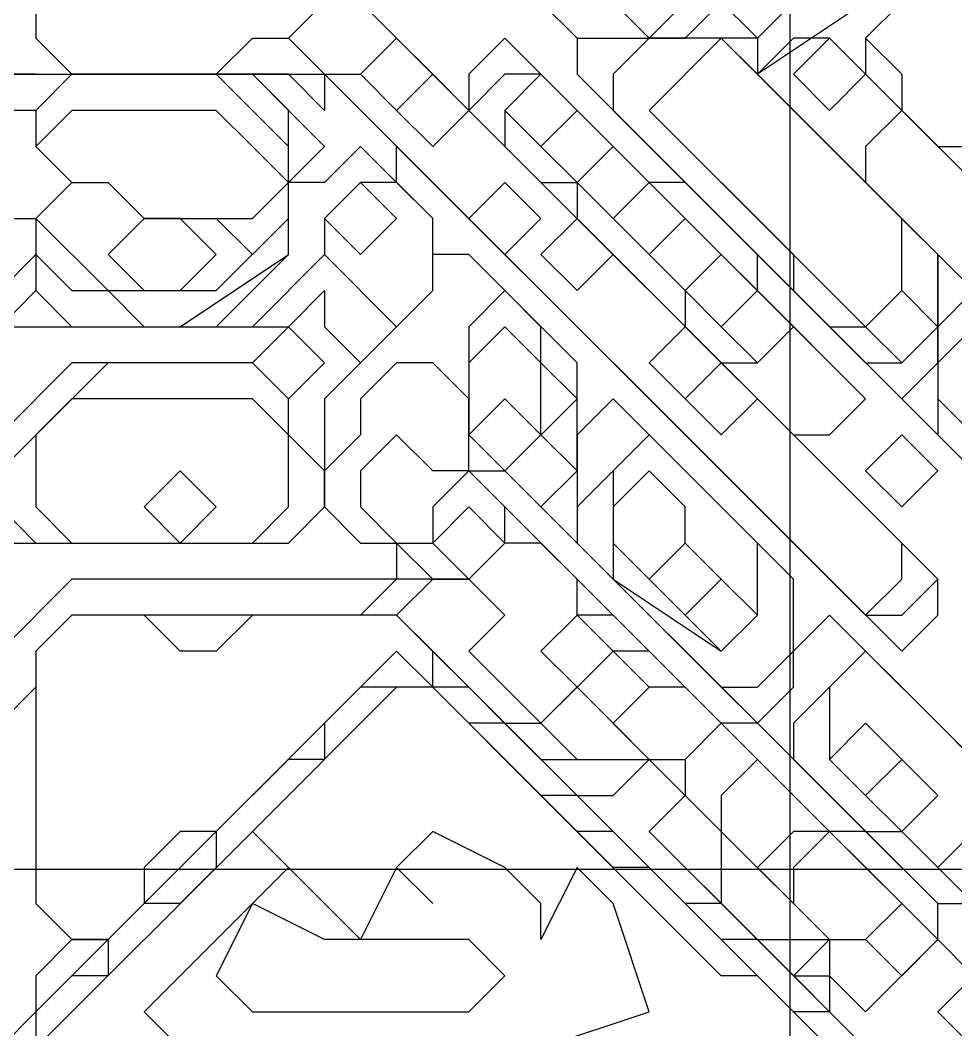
# Model space of a CAD drawing. Extents: x 46 to 224, y 52 to 151.
# Drawn here: x 57.29 to 72.73, y 97.35 to 114.02 of the extents above; entities that cross this region are included whole.
import ezdxf

# ---------------------------------------------------------------- set-up
doc = ezdxf.new("R2010")
doc.units = 0
doc.layers.add('OUTLINE', color=1, linetype='CONTINUOUS')

msp = doc.modelspace()

# ---------------------------------------------------------------- linework, layer by layer
for p, q in [((72.4341, 104.7897), (58.1484, 119.0754)), ((72.4341, 104.7897), (58.1484, 119.0754)), ((72.4341, 104.7897), (58.1484, 119.0754)), ((72.4341, 104.7897), (58.1484, 119.0754)), ((72.4341, 104.7897), (58.1484, 119.0754)), ((57.5532, 117.8849), (57.5532, 113.7183)), ((57.5532, 117.8849), (57.5532, 113.7183)), ((71.8389, 105.3849), (60.5294, 116.6945)), ((68.2675, 114.9088), (69.4579, 113.7183)), ((61.7198, 113.7183), (62.3151, 114.3135)), ((62.3151, 114.3135), (61.7198, 113.7183)), ((61.7198, 113.7183), (62.3151, 114.3135)), ((63.5056, 113.7183), (62.9103, 114.3135)), ((65.8865, 114.3135), (66.4818, 113.7183)), ((65.8865, 114.3135), (66.4818, 113.7183)), ((67.077, 114.3135), (67.6722, 113.7183)), ((67.077, 114.3135), (67.6722, 113.7183)), ((67.6722, 113.7183), (68.2675, 114.3135)), ((67.6722, 113.7183), (68.2675, 114.3135)), ((67.6722, 113.7183), (68.2675, 114.3135)), ((68.2675, 113.7183), (68.8627, 114.3135)), ((71.2437, 114.3135), (69.4579, 113.123)), ((70.0532, 114.3135), (69.4579, 113.7183)), ((70.0532, 114.3135), (69.4579, 113.7183)), ((70.0532, 114.3135), (69.4579, 113.7183)), ((71.8389, 114.3135), (71.2437, 113.7183)), ((71.8389, 114.3135), (71.2437, 113.7183)), ((71.8389, 114.3135), (71.2437, 113.7183)), ((57.5532, 113.7183), (58.1484, 113.123)), ((57.5532, 113.7183), (58.1484, 113.123)), ((60.5294, 113.123), (61.1246, 113.7183)), ((60.5294, 113.123), (61.1246, 113.7183)), ((60.5294, 113.123), (61.1246, 113.7183)), ((61.1246, 113.7183), (61.7198, 113.7183)), ((61.1246, 113.7183), (61.7198, 113.7183)), ((61.1246, 113.7183), (61.7198, 113.7183)), ((61.7198, 113.7183), (71.2437, 104.1945)), ((61.7198, 113.7183), (62.3151, 113.123)), ((62.9103, 113.123), (63.5056, 113.7183)), ((63.5056, 113.7183), (62.9103, 113.123)), ((64.1008, 113.123), (63.5056, 113.7183)), ((65.2913, 113.7183), (64.696, 113.123)), ((65.8865, 113.123), (65.2913, 113.7183)), ((66.4818, 113.7183), (66.4818, 113.123)), ((66.4818, 113.7183), (67.6722, 113.7183)), ((67.6722, 113.7183), (67.077, 113.123)), ((67.6722, 113.7183), (67.077, 113.123)), ((67.6722, 113.7183), (67.077, 113.123)), ((67.6722, 113.7183), (67.077, 113.123)), ((67.6722, 113.7183), (67.077, 113.123)), ((68.8627, 113.7183), (67.6722, 113.7183)), ((69.4579, 113.7183), (67.6722, 113.7183)), ((67.6722, 113.7183), (68.2675, 113.7183)), ((69.4579, 113.7183), (67.6722, 113.7183)), ((68.8627, 113.7183), (67.6722, 113.7183)), ((68.8627, 113.7183), (67.6722, 113.7183)), ((68.8627, 113.7183), (67.6722, 112.5278)), ((68.8627, 113.7183), (67.6722, 112.5278)), ((68.8627, 113.7183), (67.6722, 113.7183)), ((72.4341, 110.1468), (68.8627, 113.7183)), ((72.4341, 110.1468), (68.8627, 113.7183)), ((69.4579, 113.123), (68.8627, 113.7183)), ((69.4579, 113.123), (68.8627, 113.7183)), ((69.4579, 113.123), (68.8627, 113.7183)), ((72.4341, 110.1468), (68.8627, 113.7183)), ((69.4579, 113.7183), (69.4579, 113.123)), ((70.0532, 113.7183), (69.4579, 113.123)), ((69.4579, 113.7183), (69.4579, 113.123)), ((70.6484, 113.7183), (70.0532, 113.7183)), ((70.6484, 113.7183), (70.0532, 113.123)), ((75.4103, 108.9564), (70.6484, 113.7183)), ((71.2437, 113.123), (70.6484, 113.7183)), ((71.2437, 113.7183), (71.2437, 113.123)), ((71.2437, 113.7183), (71.2437, 113.123)), ((71.2437, 113.7183), (71.8389, 113.123)), ((56.3627, 113.123), (57.5532, 113.123)), ((56.3627, 113.123), (57.5532, 113.123)), ((56.9579, 113.123), (58.1484, 113.123)), ((57.5532, 113.123), (56.9579, 113.123)), ((56.9579, 113.123), (58.1484, 113.123)), ((57.5532, 113.123), (56.9579, 113.123)), ((58.1484, 113.123), (57.5532, 112.5278)), ((58.1484, 113.123), (57.5532, 112.5278)), ((58.1484, 113.123), (57.5532, 112.5278)), ((58.1484, 113.123), (60.5294, 113.123)), ((60.5294, 113.123), (58.1484, 113.123)), ((58.1484, 113.123), (60.5294, 113.123)), ((61.1246, 113.123), (60.5294, 113.123)), ((60.5294, 113.123), (62.3151, 113.123)), ((61.1246, 113.123), (60.5294, 113.123)), ((60.5294, 113.123), (62.3151, 113.123)), ((61.1246, 113.123), (60.5294, 113.123)), ((60.5294, 113.123), (62.3151, 113.123)), ((61.1246, 113.123), (60.5294, 113.123)), ((61.1246, 112.5278), (60.5294, 113.123)), ((61.1246, 113.123), (60.5294, 113.123)), ((60.5294, 113.123), (62.3151, 113.123)), ((61.7198, 112.5278), (61.1246, 113.123)), ((61.1246, 113.123), (62.3151, 113.123)), ((61.7198, 113.123), (61.1246, 113.123)), ((62.3151, 111.9326), (61.1246, 113.123)), ((61.7198, 112.5278), (61.1246, 113.123)), ((61.7198, 112.5278), (61.1246, 113.123)), ((61.7198, 112.5278), (61.1246, 113.123)), ((62.3151, 112.5278), (61.7198, 113.123)), ((62.3151, 113.123), (71.2437, 104.1945)), ((62.3151, 113.123), (62.3151, 112.5278)), ((62.3151, 113.123), (71.8389, 103.5992)), ((62.3151, 113.123), (71.8389, 103.5992)), ((62.3151, 113.123), (62.9103, 113.123)), ((62.3151, 113.123), (71.8389, 103.5992)), ((62.9103, 113.123), (63.5056, 112.5278)), ((63.5056, 112.5278), (64.1008, 113.123)), ((64.1008, 113.123), (63.5056, 112.5278)), ((64.696, 112.5278), (64.1008, 113.123)), ((64.696, 113.123), (64.696, 112.5278)), ((65.2913, 113.123), (64.696, 112.5278)), ((65.8865, 113.123), (65.2913, 112.5278)), ((65.8865, 113.123), (65.2913, 113.123)), ((65.8865, 113.123), (65.2913, 112.5278)), ((65.8865, 113.123), (65.2913, 112.5278)), ((66.4818, 112.5278), (65.8865, 113.123)), ((66.4818, 112.5278), (65.8865, 113.123)), ((66.4818, 112.5278), (65.8865, 113.123)), ((66.4818, 112.5278), (65.8865, 113.123)), ((66.4818, 112.5278), (65.8865, 113.123)), ((66.4818, 113.123), (71.8389, 107.7659)), ((67.077, 113.123), (67.077, 112.5278)), ((67.077, 113.123), (67.077, 112.5278)), ((67.077, 113.123), (67.077, 112.5278)), ((67.077, 113.123), (67.077, 112.5278)), ((67.077, 113.123), (67.077, 112.5278)), ((69.4579, 113.123), (75.4103, 107.1707)), ((69.4579, 113.123), (73.6246, 108.9564)), ((70.0532, 112.5278), (69.4579, 113.123)), ((69.4579, 113.123), (74.8151, 107.7659)), ((70.0532, 112.5278), (69.4579, 113.123)), ((70.0532, 112.5278), (69.4579, 113.123)), ((69.4579, 113.123), (73.6246, 108.9564)), ((70.0532, 113.123), (70.6484, 112.5278)), ((70.6484, 112.5278), (71.2437, 113.123)), ((71.2437, 113.123), (76.6008, 107.7659)), ((71.2437, 113.123), (76.6008, 107.7659)), ((71.8389, 113.123), (71.8389, 112.5278)), ((57.5532, 112.5278), (56.9579, 112.5278)), ((57.5532, 112.5278), (57.5532, 111.9326)), ((57.5532, 112.5278), (57.5532, 111.9326)), ((58.1484, 112.5278), (57.5532, 111.9326)), ((60.5294, 112.5278), (58.1484, 112.5278)), ((61.1246, 111.9326), (60.5294, 112.5278)), ((61.7198, 111.9326), (61.1246, 112.5278)), ((61.7198, 110.1468), (61.7198, 112.5278)), ((61.7198, 110.1468), (61.7198, 112.5278)), ((61.7198, 110.7421), (61.7198, 112.5278)), ((61.7198, 110.1468), (61.7198, 112.5278)), ((63.5056, 112.5278), (64.1008, 111.9326)), ((64.1008, 111.9326), (64.696, 112.5278)), ((64.696, 112.5278), (70.0532, 107.1707)), ((64.696, 112.5278), (70.0532, 107.1707)), ((65.2913, 112.5278), (65.8865, 111.9326)), ((65.2913, 112.5278), (65.2913, 111.9326)), ((65.2913, 112.5278), (65.2913, 111.9326)), ((65.8865, 111.9326), (66.4818, 112.5278)), ((66.4818, 112.5278), (65.8865, 111.9326)), ((66.4818, 112.5278), (65.8865, 111.9326)), ((67.077, 111.9326), (66.4818, 112.5278)), ((67.6722, 111.3373), (66.4818, 112.5278)), ((67.077, 111.9326), (66.4818, 112.5278)), ((67.077, 111.9326), (66.4818, 112.5278)), ((67.077, 111.9326), (66.4818, 112.5278)), ((67.077, 111.9326), (66.4818, 112.5278)), ((67.077, 112.5278), (71.2437, 108.3611)), ((67.077, 112.5278), (71.8389, 107.7659)), ((67.077, 112.5278), (71.8389, 107.7659)), ((67.077, 112.5278), (71.2437, 108.3611)), ((67.077, 112.5278), (71.8389, 107.7659)), ((67.6722, 112.5278), (70.0532, 110.1468)), ((67.6722, 112.5278), (71.2437, 108.9564)), ((72.4341, 110.1468), (70.0532, 112.5278)), ((71.8389, 110.7421), (70.0532, 112.5278)), ((71.8389, 110.7421), (70.0532, 112.5278)), ((71.8389, 112.5278), (71.2437, 111.9326)), ((74.2198, 110.1468), (71.8389, 112.5278)), ((71.8389, 112.5278), (72.4341, 111.9326)), ((57.5532, 111.9326), (58.1484, 111.3373)), ((57.5532, 111.9326), (58.1484, 111.3373)), ((57.5532, 111.9326), (58.1484, 111.3373)), ((61.7198, 111.3373), (61.1246, 111.9326)), ((61.7198, 111.3373), (62.3151, 111.9326)), ((61.7198, 110.7421), (61.7198, 111.9326)), ((62.9103, 111.9326), (62.3151, 111.3373)), ((64.1008, 110.7421), (62.9103, 111.9326)), ((63.5056, 111.3373), (63.5056, 111.9326)), ((63.5056, 111.9326), (71.8389, 103.5992)), ((65.2913, 111.9326), (65.8865, 111.3373)), ((65.2913, 111.9326), (65.8865, 111.3373)), ((65.8865, 111.9326), (66.4818, 111.3373)), ((65.8865, 111.9326), (66.4818, 111.3373)), ((66.4818, 111.3373), (67.077, 111.9326)), ((67.077, 111.9326), (66.4818, 111.3373)), ((66.4818, 111.3373), (67.077, 111.9326)), ((67.077, 111.9326), (66.4818, 111.3373)), ((66.4818, 111.3373), (67.077, 111.9326)), ((67.077, 111.9326), (66.4818, 111.3373)), ((67.077, 111.9326), (66.4818, 111.3373)), ((66.4818, 111.3373), (67.077, 111.9326)), ((67.077, 111.9326), (66.4818, 111.3373)), ((67.6722, 111.3373), (67.077, 111.9326)), ((71.2437, 107.7659), (67.077, 111.9326)), ((67.6722, 111.3373), (67.077, 111.9326)), ((67.6722, 111.3373), (67.077, 111.9326)), ((67.6722, 111.3373), (67.077, 111.9326)), ((67.6722, 111.3373), (67.077, 111.9326)), ((71.2437, 111.9326), (71.2437, 111.3373)), ((72.4341, 111.9326), (73.0294, 111.9326)), ((58.1484, 111.3373), (57.5532, 110.7421)), ((58.1484, 111.3373), (58.7437, 111.3373)), ((58.1484, 111.3373), (58.7437, 111.3373)), ((58.7437, 111.3373), (59.3389, 110.7421)), ((58.7437, 111.3373), (59.3389, 110.7421)), ((61.1246, 110.7421), (61.7198, 111.3373)), ((62.3151, 111.3373), (61.7198, 111.3373)), ((62.9103, 111.3373), (62.3151, 110.7421)), ((62.9103, 111.3373), (62.3151, 110.7421)), ((62.9103, 111.3373), (62.3151, 110.7421)), ((63.5056, 110.7421), (62.9103, 111.3373)), ((63.5056, 111.3373), (62.9103, 111.3373)), ((63.5056, 111.3373), (62.9103, 111.3373)), ((64.1008, 110.7421), (63.5056, 111.3373)), ((64.1008, 110.7421), (63.5056, 111.3373)), ((64.1008, 110.7421), (63.5056, 111.3373)), ((65.2913, 111.3373), (64.696, 110.7421)), ((65.8865, 110.7421), (65.2913, 111.3373)), ((65.8865, 111.3373), (66.4818, 111.3373)), ((65.8865, 111.3373), (66.4818, 111.3373)), ((66.4818, 111.3373), (67.077, 110.7421)), ((66.4818, 111.3373), (66.4818, 110.7421)), ((66.4818, 111.3373), (67.077, 110.7421)), ((66.4818, 111.3373), (67.077, 110.7421)), ((66.4818, 111.3373), (66.4818, 110.7421)), ((67.077, 110.7421), (67.6722, 111.3373)), ((67.6722, 111.3373), (67.077, 110.7421)), ((67.077, 110.7421), (67.6722, 111.3373)), ((67.6722, 111.3373), (67.077, 110.7421)), ((67.077, 110.7421), (67.6722, 111.3373)), ((68.2675, 110.7421), (67.6722, 111.3373)), ((68.2675, 111.3373), (67.6722, 111.3373)), ((68.2675, 110.7421), (67.6722, 111.3373)), ((68.2675, 110.7421), (67.6722, 111.3373)), ((68.2675, 110.7421), (67.6722, 111.3373)), ((69.4579, 110.1468), (68.2675, 111.3373)), ((72.4341, 110.1468), (71.2437, 111.3373)), ((71.2437, 111.3373), (72.4341, 110.1468)), ((71.2437, 111.3373), (73.6246, 108.9564)), ((56.9579, 110.7421), (57.5532, 110.7421)), ((57.5532, 110.7421), (57.5532, 110.1468)), ((57.5532, 110.7421), (58.7437, 109.5516)), ((59.3389, 110.7421), (58.7437, 110.1468)), ((59.3389, 110.7421), (60.5294, 110.7421)), ((59.3389, 110.7421), (61.1246, 110.7421)), ((59.9341, 110.7421), (59.3389, 110.7421)), ((60.5294, 110.1468), (59.9341, 110.7421)), ((60.5294, 109.5516), (61.7198, 110.7421)), ((60.5294, 110.7421), (61.1246, 110.1468)), ((61.1246, 110.1468), (61.7198, 110.7421)), ((62.3151, 110.7421), (62.9103, 110.1468)), ((62.3151, 110.7421), (62.3151, 110.1468)), ((62.3151, 110.7421), (62.3151, 110.1468)), ((62.9103, 110.1468), (63.5056, 110.7421)), ((64.1008, 110.1468), (64.1008, 110.7421)), ((64.1008, 109.5516), (64.1008, 110.7421)), ((64.1008, 110.1468), (64.1008, 110.7421)), ((64.1008, 110.1468), (64.1008, 110.7421)), ((64.696, 110.7421), (65.2913, 110.1468)), ((65.2913, 110.1468), (65.8865, 110.7421)), ((66.4818, 110.7421), (65.8865, 110.1468)), ((66.4818, 110.7421), (70.0532, 107.1707)), ((67.077, 110.1468), (66.4818, 110.7421)), ((66.4818, 110.7421), (70.0532, 107.1707)), ((67.077, 110.7421), (67.6722, 110.1468)), ((67.077, 110.7421), (67.6722, 110.1468)), ((67.6722, 110.1468), (68.2675, 110.7421)), ((68.2675, 110.7421), (67.6722, 110.1468)), ((67.6722, 110.1468), (68.2675, 110.7421)), ((68.2675, 110.7421), (67.6722, 110.1468)), ((68.8627, 110.1468), (68.2675, 110.7421)), ((71.2437, 107.7659), (68.2675, 110.7421)), ((68.8627, 110.1468), (68.2675, 110.7421)), ((71.2437, 107.7659), (68.2675, 110.7421)), ((71.8389, 109.5516), (71.8389, 110.7421)), ((71.8389, 109.5516), (71.8389, 110.7421)), ((56.9579, 109.5516), (57.5532, 110.1468)), ((56.9579, 109.5516), (57.5532, 110.1468)), ((57.5532, 110.1468), (58.1484, 109.5516)), ((57.5532, 110.1468), (57.5532, 109.5516)), ((57.5532, 110.1468), (57.5532, 109.5516)), ((58.7437, 110.1468), (59.3389, 109.5516)), ((59.9341, 108.9564), (61.7198, 110.1468)), ((59.9341, 109.5516), (60.5294, 110.1468)), ((60.5294, 108.9564), (61.7198, 110.1468)), ((60.5294, 108.9564), (61.7198, 110.1468)), ((61.1246, 108.9564), (62.3151, 110.1468)), ((62.3151, 110.1468), (63.5056, 108.9564)), ((62.3151, 110.1468), (63.5056, 108.9564)), ((62.3151, 110.1468), (63.5056, 108.9564)), ((64.696, 110.1468), (64.1008, 110.1468)), ((64.1008, 109.5516), (64.1008, 110.1468)), ((64.1008, 109.5516), (64.1008, 110.1468)), ((65.2913, 109.5516), (64.696, 110.1468)), ((65.8865, 110.1468), (66.4818, 109.5516)), ((66.4818, 109.5516), (67.077, 110.1468)), ((67.6722, 110.1468), (68.2675, 109.5516)), ((67.6722, 110.1468), (68.2675, 109.5516)), ((68.2675, 109.5516), (68.8627, 110.1468)), ((68.8627, 110.1468), (68.2675, 109.5516)), ((68.2675, 109.5516), (68.8627, 110.1468)), ((68.8627, 110.1468), (68.2675, 109.5516)), ((69.4579, 109.5516), (68.8627, 110.1468)), ((69.4579, 109.5516), (68.8627, 110.1468)), ((69.4579, 109.5516), (69.4579, 110.1468)), ((70.0532, 110.1468), (70.0532, 109.5516)), ((72.4341, 109.5516), (72.4341, 110.1468)), ((72.4341, 108.3611), (72.4341, 110.1468)), ((72.4341, 110.1468), (72.4341, 108.3611)), ((72.4341, 108.3611), (72.4341, 110.1468)), ((72.4341, 110.1468), (72.4341, 107.1707)), ((72.4341, 109.5516), (72.4341, 110.1468)), ((72.4341, 108.9564), (72.4341, 110.1468)), ((72.4341, 109.5516), (72.4341, 110.1468)), ((56.9579, 108.9564), (57.5532, 109.5516)), ((57.5532, 109.5516), (58.1484, 108.9564)), ((57.5532, 109.5516), (58.1484, 108.9564)), ((57.5532, 109.5516), (58.1484, 108.9564)), ((58.1484, 109.5516), (58.7437, 109.5516)), ((58.7437, 109.5516), (59.3389, 108.9564)), ((58.7437, 109.5516), (60.5294, 109.5516)), ((59.3389, 109.5516), (59.9341, 109.5516)), ((61.7198, 108.9564), (62.3151, 109.5516)), ((61.7198, 108.9564), (62.3151, 109.5516)), ((62.3151, 109.5516), (62.3151, 108.9564)), ((62.3151, 109.5516), (62.3151, 108.9564)), ((63.5056, 108.9564), (64.1008, 109.5516)), ((63.5056, 108.9564), (64.1008, 109.5516)), ((63.5056, 108.9564), (64.1008, 109.5516)), ((65.2913, 109.5516), (64.696, 108.9564)), ((64.696, 108.9564), (65.2913, 109.5516)), ((65.2913, 109.5516), (64.696, 108.9564)), ((66.4818, 108.3611), (65.2913, 109.5516)), ((65.8865, 108.9564), (65.2913, 109.5516)), ((68.2675, 109.5516), (68.2675, 108.9564)), ((68.2675, 109.5516), (68.8627, 108.9564)), ((68.8627, 108.9564), (69.4579, 109.5516)), ((69.4579, 109.5516), (68.8627, 108.9564)), ((70.0532, 108.9564), (69.4579, 109.5516)), ((71.2437, 107.7659), (69.4579, 109.5516)), ((70.0532, 108.9564), (69.4579, 109.5516)), ((70.0532, 109.5516), (70.6484, 108.9564)), ((71.2437, 108.9564), (71.8389, 109.5516)), ((71.8389, 109.5516), (71.2437, 108.9564)), ((71.2437, 108.9564), (71.8389, 109.5516)), ((72.4341, 108.9564), (71.8389, 109.5516)), ((72.4341, 108.9564), (72.4341, 109.5516)), ((73.0294, 109.5516), (72.4341, 108.9564)), ((73.0294, 109.5516), (72.4341, 108.9564)), ((72.4341, 108.9564), (72.4341, 109.5516)), ((73.0294, 109.5516), (72.4341, 108.9564)), ((73.0294, 109.5516), (72.4341, 108.9564)), ((72.4341, 108.9564), (72.4341, 109.5516)), ((53.9818, 108.9564), (61.7198, 108.9564)), ((53.9818, 108.9564), (61.7198, 108.9564)), ((58.1484, 108.9564), (61.1246, 108.9564)), ((58.1484, 108.9564), (60.5294, 108.9564)), ((58.1484, 108.9564), (60.5294, 108.9564)), ((59.3389, 108.9564), (59.9341, 108.9564)), ((61.7198, 108.9564), (61.1246, 108.3611)), ((62.3151, 108.3611), (61.7198, 108.9564)), ((62.3151, 108.9564), (62.9103, 108.3611)), ((63.5056, 108.9564), (62.3151, 107.7659)), ((62.3151, 108.9564), (62.9103, 108.3611)), ((63.5056, 108.9564), (62.3151, 107.7659)), ((62.9103, 108.3611), (63.5056, 108.9564)), ((62.9103, 108.3611), (63.5056, 108.9564)), ((64.696, 108.9564), (64.696, 107.1707)), ((65.2913, 108.9564), (64.696, 108.3611)), ((65.2913, 108.9564), (64.696, 108.3611)), ((65.8865, 108.3611), (65.2913, 108.9564)), ((65.8865, 108.3611), (65.2913, 108.9564)), ((65.8865, 108.3611), (65.8865, 108.9564)), ((68.2675, 108.9564), (67.6722, 108.3611)), ((68.2675, 108.9564), (68.8627, 108.3611)), ((68.8627, 108.3611), (68.2675, 108.9564)), ((68.8627, 108.9564), (69.4579, 108.3611)), ((69.4579, 108.3611), (70.0532, 108.9564)), ((69.4579, 108.3611), (70.0532, 108.9564)), ((70.6484, 108.9564), (71.2437, 108.9564)), ((71.2437, 108.9564), (71.8389, 108.3611)), ((71.8389, 108.3611), (72.4341, 108.9564)), ((71.8389, 108.3611), (72.4341, 108.9564)), ((71.8389, 108.3611), (72.4341, 108.9564)), ((72.4341, 108.9564), (72.4341, 107.7659)), ((72.4341, 108.9564), (72.4341, 107.1707)), ((72.4341, 108.3611), (72.4341, 108.9564)), ((72.4341, 108.9564), (72.4341, 107.7659)), ((73.0294, 108.9564), (72.4341, 108.3611)), ((73.0294, 108.9564), (72.4341, 108.3611)), ((72.4341, 108.9564), (72.4341, 107.1707)), ((72.4341, 108.3611), (72.4341, 108.9564)), ((58.1484, 108.3611), (56.9579, 107.1707)), ((58.7437, 108.3611), (56.9579, 106.5754)), ((61.1246, 108.3611), (58.1484, 108.3611)), ((61.1246, 108.3611), (58.7437, 108.3611)), ((61.1246, 108.3611), (61.7198, 107.7659)), ((61.7198, 107.7659), (61.1246, 108.3611)), ((61.7198, 107.7659), (61.1246, 108.3611)), ((61.7198, 107.7659), (62.3151, 108.3611)), ((63.5056, 108.3611), (62.9103, 107.7659)), ((64.1008, 108.3611), (63.5056, 108.3611)), ((64.696, 107.7659), (64.1008, 108.3611)), ((64.696, 108.3611), (64.696, 107.1707)), ((64.696, 108.3611), (64.696, 107.1707)), ((66.4818, 107.7659), (65.8865, 108.3611)), ((65.8865, 107.7659), (65.8865, 108.3611)), ((65.8865, 107.7659), (65.8865, 108.3611)), ((66.4818, 106.5754), (66.4818, 108.3611)), ((67.6722, 108.3611), (68.2675, 107.7659)), ((68.2675, 107.7659), (68.8627, 108.3611)), ((68.8627, 108.3611), (68.2675, 107.7659)), ((68.8627, 108.3611), (69.4579, 108.3611)), ((69.4579, 107.7659), (68.8627, 108.3611)), ((71.2437, 108.3611), (71.8389, 108.3611)), ((71.2437, 108.3611), (71.8389, 108.3611)), ((71.8389, 107.7659), (72.4341, 108.3611)), ((72.4341, 108.3611), (71.8389, 107.7659)), ((71.8389, 107.7659), (72.4341, 108.3611)), ((71.8389, 107.7659), (72.4341, 108.3611)), ((71.8389, 107.7659), (72.4341, 108.3611)), ((72.4341, 108.3611), (72.4341, 107.7659)), ((72.4341, 108.3611), (72.4341, 107.7659)), ((58.1484, 107.7659), (57.5532, 107.1707)), ((58.1484, 107.7659), (57.5532, 107.1707)), ((61.1246, 107.7659), (58.1484, 107.7659)), ((61.1246, 107.7659), (58.1484, 107.7659)), ((61.7198, 107.1707), (61.1246, 107.7659)), ((61.7198, 107.1707), (61.1246, 107.7659)), ((61.7198, 107.1707), (61.7198, 107.7659)), ((61.7198, 107.1707), (61.7198, 107.7659)), ((62.3151, 107.7659), (62.3151, 105.9802)), ((62.3151, 107.7659), (62.3151, 105.9802)), ((62.9103, 107.7659), (62.9103, 107.1707)), ((65.2913, 107.7659), (64.696, 107.1707)), ((64.696, 106.5754), (64.696, 107.7659)), ((65.8865, 107.1707), (65.2913, 107.7659)), ((65.2913, 106.5754), (66.4818, 107.7659)), ((65.8865, 107.1707), (65.8865, 107.7659)), ((65.8865, 107.1707), (65.8865, 107.7659)), ((67.077, 107.7659), (66.4818, 107.1707)), ((67.077, 107.7659), (66.4818, 107.1707)), ((67.6722, 107.1707), (67.077, 107.7659)), ((67.6722, 107.1707), (67.077, 107.7659)), ((68.2675, 107.7659), (68.8627, 107.1707)), ((68.8627, 107.1707), (69.4579, 107.7659)), ((70.6484, 107.1707), (71.2437, 107.7659)), ((70.6484, 107.1707), (71.2437, 107.7659)), ((70.6484, 107.1707), (71.2437, 107.7659)), ((70.6484, 107.1707), (71.2437, 107.7659)), ((71.8389, 107.7659), (73.0294, 106.5754)), ((72.4341, 107.7659), (73.0294, 107.1707)), ((72.4341, 107.7659), (73.0294, 107.1707)), ((72.4341, 107.7659), (73.0294, 107.1707)), ((72.4341, 107.7659), (73.0294, 107.1707)), ((57.5532, 107.1707), (57.5532, 105.9802)), ((57.5532, 107.1707), (57.5532, 105.9802)), ((62.3151, 106.5754), (61.7198, 107.1707)), ((61.7198, 105.9802), (61.7198, 107.1707)), ((61.7198, 106.5754), (61.7198, 107.1707)), ((61.7198, 106.5754), (61.7198, 107.1707)), ((62.9103, 107.1707), (62.3151, 106.5754)), ((63.5056, 107.1707), (62.9103, 106.5754)), ((63.5056, 107.1707), (62.9103, 106.5754)), ((64.1008, 106.5754), (63.5056, 107.1707)), ((64.1008, 106.5754), (63.5056, 107.1707)), ((64.696, 107.1707), (65.2913, 106.5754)), ((64.696, 107.1707), (65.2913, 106.5754)), ((64.696, 107.1707), (65.2913, 106.5754)), ((64.696, 107.1707), (65.2913, 106.5754)), ((65.2913, 106.5754), (65.8865, 107.1707)), ((65.2913, 106.5754), (65.8865, 107.1707)), ((65.8865, 107.1707), (65.2913, 106.5754)), ((65.2913, 106.5754), (65.8865, 107.1707)), ((65.8865, 107.1707), (65.2913, 106.5754)), ((66.4818, 106.5754), (65.8865, 107.1707)), ((66.4818, 106.5754), (65.8865, 107.1707)), ((66.4818, 107.1707), (66.4818, 106.5754)), ((66.4818, 107.1707), (66.4818, 105.3849)), ((67.6722, 107.1707), (66.4818, 105.9802)), ((67.6722, 107.1707), (66.4818, 105.9802)), ((67.6722, 107.1707), (67.077, 106.5754)), ((68.2675, 106.5754), (67.6722, 107.1707)), ((68.2675, 106.5754), (67.6722, 107.1707)), ((68.2675, 106.5754), (67.6722, 107.1707)), ((68.2675, 106.5754), (67.6722, 107.1707)), ((68.2675, 106.5754), (67.6722, 107.1707)), ((70.0532, 107.1707), (70.6484, 107.1707)), ((70.0532, 107.1707), (70.6484, 107.1707)), ((70.0532, 107.1707), (70.6484, 107.1707)), ((70.0532, 107.1707), (70.6484, 107.1707)), ((71.8389, 107.1707), (71.2437, 106.5754)), ((72.4341, 106.5754), (71.8389, 107.1707)), ((72.4341, 107.1707), (73.0294, 106.5754)), ((72.4341, 107.1707), (73.0294, 106.5754)), ((72.4341, 107.1707), (73.0294, 106.5754)), ((59.9341, 106.5754), (59.3389, 105.9802)), ((60.5294, 105.9802), (59.9341, 106.5754)), ((61.7198, 105.9802), (61.7198, 106.5754)), ((61.7198, 105.9802), (61.7198, 106.5754)), ((62.3151, 105.9802), (62.3151, 106.5754)), ((62.3151, 106.5754), (62.3151, 105.9802)), ((62.9103, 106.5754), (62.9103, 105.9802)), ((62.9103, 106.5754), (62.9103, 105.9802)), ((64.696, 106.5754), (64.1008, 105.9802)), ((64.696, 106.5754), (64.1008, 106.5754)), ((64.696, 106.5754), (64.1008, 105.9802)), ((64.696, 106.5754), (64.1008, 106.5754)), ((65.2913, 105.9802), (64.696, 106.5754)), ((68.8627, 102.4088), (64.696, 106.5754)), ((64.696, 106.5754), (65.2913, 106.5754)), ((65.2913, 105.9802), (64.696, 106.5754)), ((70.6484, 100.623), (64.696, 106.5754)), ((65.2913, 105.9802), (64.696, 106.5754)), ((70.6484, 100.623), (64.696, 106.5754)), ((65.2913, 106.5754), (65.8865, 105.9802)), ((65.2913, 106.5754), (65.8865, 105.9802)), ((65.2913, 106.5754), (65.8865, 105.9802)), ((65.8865, 105.9802), (66.4818, 106.5754)), ((66.4818, 106.5754), (65.8865, 105.9802)), ((65.8865, 105.9802), (66.4818, 106.5754)), ((65.8865, 105.9802), (66.4818, 106.5754)), ((67.077, 106.5754), (67.077, 104.7897)), ((67.6722, 106.5754), (67.077, 105.9802)), ((68.2675, 105.9802), (67.6722, 106.5754)), ((68.8627, 105.9802), (68.2675, 106.5754)), ((70.0532, 104.7897), (68.2675, 106.5754)), ((70.0532, 104.7897), (68.2675, 106.5754)), ((68.8627, 105.9802), (68.2675, 106.5754)), ((68.8627, 105.9802), (68.2675, 106.5754)), ((71.2437, 106.5754), (71.8389, 105.9802)), ((71.8389, 105.9802), (72.4341, 106.5754)), ((56.9579, 105.9802), (57.5532, 105.3849)), ((57.5532, 105.9802), (58.1484, 105.3849)), ((57.5532, 105.9802), (58.1484, 105.3849)), ((59.3389, 105.9802), (59.9341, 105.3849)), ((59.9341, 105.3849), (60.5294, 105.9802)), ((61.1246, 105.3849), (61.7198, 105.9802)), ((61.1246, 105.3849), (61.7198, 105.9802)), ((61.1246, 105.3849), (61.7198, 105.9802)), ((61.7198, 105.3849), (62.3151, 105.9802)), ((62.3151, 105.9802), (62.9103, 105.3849)), ((62.3151, 105.9802), (62.9103, 105.3849)), ((62.3151, 105.9802), (62.9103, 105.3849)), ((62.9103, 105.9802), (63.5056, 105.3849)), ((62.9103, 105.9802), (63.5056, 105.3849)), ((64.1008, 105.9802), (64.1008, 105.3849)), ((64.1008, 105.9802), (64.1008, 105.3849)), ((64.696, 105.9802), (64.1008, 105.3849)), ((65.2913, 105.3849), (64.696, 105.9802)), ((65.2913, 105.3849), (65.2913, 105.9802)), ((70.6484, 100.623), (65.2913, 105.9802)), ((65.2913, 105.3849), (65.2913, 105.9802)), ((65.8865, 105.9802), (72.4341, 99.4326)), ((66.4818, 105.9802), (66.4818, 105.3849)), ((66.4818, 105.9802), (66.4818, 105.3849)), ((67.077, 105.9802), (67.077, 105.3849)), ((68.2675, 105.3849), (68.2675, 105.9802)), ((69.4579, 105.3849), (68.8627, 105.9802)), ((70.0532, 104.7897), (68.8627, 105.9802)), ((70.0532, 104.7897), (68.8627, 105.9802)), ((56.9579, 105.3849), (61.7198, 105.3849)), ((57.5532, 105.3849), (61.1246, 105.3849)), ((58.1484, 105.3849), (61.1246, 105.3849)), ((58.1484, 105.3849), (61.1246, 105.3849)), ((62.9103, 105.3849), (63.5056, 105.3849)), ((62.9103, 105.3849), (63.5056, 105.3849)), ((62.9103, 105.3849), (63.5056, 105.3849)), ((63.5056, 105.3849), (63.5056, 104.7897)), ((63.5056, 105.3849), (63.5056, 104.7897)), ((63.5056, 105.3849), (64.1008, 104.7897)), ((63.5056, 105.3849), (64.1008, 105.3849)), ((63.5056, 105.3849), (64.1008, 105.3849)), ((64.1008, 105.3849), (64.696, 104.7897)), ((64.1008, 105.3849), (64.696, 104.7897)), ((64.1008, 105.3849), (64.696, 104.7897)), ((64.1008, 105.3849), (64.696, 104.7897)), ((64.1008, 105.3849), (64.696, 104.7897)), ((64.696, 104.7897), (65.2913, 105.3849)), ((65.2913, 105.3849), (64.696, 104.7897)), ((64.696, 104.7897), (65.2913, 105.3849)), ((65.2913, 105.3849), (64.696, 104.7897)), ((64.696, 104.7897), (65.2913, 105.3849)), ((65.8865, 105.3849), (65.2913, 105.3849)), ((65.8865, 105.3849), (65.2913, 105.3849)), ((66.4818, 104.7897), (65.8865, 105.3849)), ((66.4818, 104.7897), (65.8865, 105.3849)), ((66.4818, 105.3849), (69.4579, 102.4088)), ((66.4818, 105.3849), (68.8627, 103.004)), ((66.4818, 105.3849), (68.8627, 103.004)), ((67.077, 105.3849), (67.6722, 104.7897)), ((67.6722, 104.7897), (68.2675, 105.3849)), ((68.2675, 105.3849), (67.6722, 104.7897)), ((68.8627, 104.7897), (68.2675, 105.3849)), ((69.4579, 104.1945), (69.4579, 105.3849)), ((71.8389, 104.7897), (71.8389, 105.3849)), ((58.1484, 104.7897), (56.9579, 103.5992)), ((58.1484, 104.7897), (56.9579, 103.5992)), ((63.5056, 104.7897), (58.1484, 104.7897)), ((63.5056, 104.7897), (58.1484, 104.7897)), ((63.5056, 104.7897), (62.9103, 104.1945)), ((64.696, 104.7897), (63.5056, 104.7897)), ((64.1008, 104.7897), (63.5056, 104.1945)), ((64.1008, 104.7897), (63.5056, 104.1945)), ((64.1008, 104.7897), (64.696, 104.7897)), ((64.696, 104.7897), (64.1008, 104.7897)), ((64.696, 104.7897), (64.1008, 104.7897)), ((64.696, 104.7897), (65.2913, 104.1945)), ((64.696, 104.7897), (65.2913, 104.1945)), ((66.4818, 104.1945), (66.4818, 104.7897)), ((66.4818, 104.1945), (66.4818, 104.7897)), ((67.077, 104.7897), (68.8627, 103.5992)), ((67.6722, 104.7897), (68.2675, 104.1945)), ((68.2675, 104.1945), (68.8627, 104.7897)), ((68.8627, 104.7897), (68.2675, 104.1945)), ((69.4579, 104.1945), (68.8627, 104.7897)), ((70.0532, 103.5992), (70.0532, 104.7897)), ((70.0532, 103.004), (70.0532, 104.7897)), ((70.0532, 103.5992), (70.0532, 104.7897)), ((70.0532, 103.5992), (70.0532, 104.7897)), ((71.2437, 104.1945), (71.8389, 104.7897)), ((71.8389, 104.1945), (72.4341, 104.7897)), ((72.4341, 104.1945), (72.4341, 104.7897)), ((72.4341, 104.1945), (72.4341, 104.7897)), ((72.4341, 104.1945), (72.4341, 104.7897)), ((72.4341, 104.1945), (72.4341, 104.7897)), ((58.1484, 104.1945), (57.5532, 103.5992)), ((58.1484, 104.1945), (57.5532, 103.5992)), ((58.1484, 104.1945), (57.5532, 103.5992)), ((62.9103, 104.1945), (58.1484, 104.1945)), ((59.3389, 104.1945), (58.1484, 104.1945)), ((59.3389, 104.1945), (58.1484, 104.1945)), ((59.9341, 103.5992), (59.3389, 104.1945)), ((59.9341, 103.5992), (59.3389, 104.1945)), ((61.1246, 104.1945), (60.5294, 103.5992)), ((61.1246, 104.1945), (60.5294, 103.5992)), ((63.5056, 104.1945), (61.1246, 104.1945)), ((63.5056, 104.1945), (61.1246, 104.1945)), ((63.5056, 104.1945), (65.2913, 102.4088)), ((64.1008, 103.5992), (63.5056, 104.1945)), ((63.5056, 104.1945), (65.2913, 102.4088)), ((64.1008, 103.5992), (63.5056, 104.1945)), ((65.2913, 104.1945), (64.696, 103.5992)), ((65.2913, 104.1945), (64.696, 103.5992)), ((66.4818, 104.1945), (65.8865, 103.5992)), ((66.4818, 104.1945), (65.8865, 103.5992)), ((67.077, 104.1945), (66.4818, 104.1945)), ((67.077, 103.5992), (66.4818, 104.1945)), ((67.077, 103.5992), (66.4818, 104.1945)), ((67.077, 103.5992), (66.4818, 104.1945)), ((68.8627, 102.4088), (67.077, 104.1945)), ((68.2675, 104.1945), (68.8627, 103.5992)), ((68.8627, 103.5992), (69.4579, 104.1945)), ((68.8627, 103.5992), (69.4579, 104.1945)), ((70.6484, 104.1945), (70.0532, 103.5992)), ((73.6246, 101.2183), (70.6484, 104.1945)), ((71.2437, 104.1945), (71.8389, 104.1945)), ((71.8389, 103.5992), (72.4341, 104.1945)), ((71.8389, 103.5992), (72.4341, 104.1945)), ((71.8389, 103.5992), (72.4341, 104.1945)), ((71.8389, 103.5992), (72.4341, 104.1945)), ((57.5532, 103.5992), (57.5532, 103.004)), ((57.5532, 103.5992), (57.5532, 99.4326)), ((63.5056, 103.5992), (57.5532, 97.6468)), ((57.5532, 103.5992), (57.5532, 99.4326)), ((60.5294, 103.5992), (59.9341, 103.5992)), ((60.5294, 103.5992), (59.9341, 103.5992)), ((63.5056, 103.5992), (60.5294, 100.623)), ((64.1008, 103.004), (63.5056, 103.5992)), ((64.1008, 103.004), (63.5056, 103.5992)), ((64.1008, 103.004), (64.1008, 103.5992)), ((64.1008, 103.5992), (66.4818, 101.2183)), ((64.1008, 103.004), (64.1008, 103.5992)), ((64.1008, 103.5992), (65.8865, 101.8135)), ((64.1008, 103.004), (64.1008, 103.5992)), ((64.1008, 103.004), (64.1008, 103.5992)), ((64.696, 103.5992), (65.8865, 102.4088)), ((64.696, 103.5992), (65.8865, 102.4088)), ((65.8865, 102.4088), (67.077, 103.5992)), ((65.8865, 103.5992), (66.4818, 103.004)), ((65.8865, 103.5992), (66.4818, 103.004)), ((67.077, 103.5992), (66.4818, 103.004)), ((66.4818, 103.004), (67.077, 103.5992)), ((67.077, 103.5992), (66.4818, 103.004)), ((66.4818, 103.004), (67.077, 103.5992)), ((67.077, 103.5992), (66.4818, 103.004)), ((67.6722, 103.5992), (67.077, 103.5992)), ((67.6722, 103.5992), (67.077, 103.5992)), ((67.6722, 103.004), (67.077, 103.5992)), ((68.2675, 103.004), (67.6722, 103.5992)), ((68.2675, 103.004), (67.6722, 103.5992)), ((69.4579, 103.004), (70.0532, 103.5992)), ((69.4579, 103.004), (70.0532, 103.5992)), ((71.2437, 103.5992), (70.0532, 102.4088)), ((71.2437, 103.5992), (70.6484, 103.004)), ((71.2437, 103.5992), (70.6484, 103.004)), ((71.8389, 103.004), (71.2437, 103.5992)), ((71.8389, 103.004), (71.2437, 103.5992)), ((71.8389, 103.004), (71.2437, 103.5992)), ((57.5532, 103.004), (56.9579, 102.4088)), ((62.9103, 103.004), (60.5294, 100.623)), ((62.9103, 103.004), (60.5294, 100.623)), ((63.5056, 103.004), (61.1246, 100.623)), ((62.3151, 102.4088), (62.9103, 103.004)), ((62.9103, 103.004), (62.3151, 102.4088)), ((62.3151, 102.4088), (62.9103, 103.004)), ((64.1008, 103.004), (62.9103, 103.004)), ((64.1008, 103.004), (63.5056, 103.004)), ((64.696, 102.4088), (64.1008, 103.004)), ((64.696, 103.004), (64.1008, 103.004)), ((64.696, 102.4088), (64.1008, 103.004)), ((65.8865, 101.2183), (64.1008, 103.004)), ((64.696, 102.4088), (64.1008, 103.004)), ((64.696, 102.4088), (64.1008, 103.004)), ((64.696, 102.4088), (64.1008, 103.004)), ((65.8865, 101.2183), (64.1008, 103.004)), ((68.2675, 99.4326), (64.696, 103.004)), ((65.8865, 102.4088), (66.4818, 103.004)), ((66.4818, 103.004), (67.6722, 101.8135)), ((66.4818, 103.004), (67.6722, 101.8135)), ((66.4818, 103.004), (67.6722, 101.8135)), ((66.4818, 103.004), (67.077, 102.4088)), ((67.077, 102.4088), (67.6722, 103.004)), ((67.6722, 103.004), (67.077, 102.4088)), ((68.2675, 103.004), (67.6722, 103.004)), ((68.8627, 102.4088), (68.2675, 103.004)), ((68.8627, 102.4088), (68.2675, 103.004)), ((68.8627, 102.4088), (68.2675, 103.004)), ((68.8627, 103.004), (69.4579, 103.004)), ((68.8627, 103.004), (69.4579, 103.004)), ((69.4579, 102.4088), (70.0532, 103.004)), ((70.6484, 103.004), (70.6484, 101.8135)), ((70.6484, 103.004), (70.6484, 101.8135)), ((72.4341, 102.4088), (71.8389, 103.004)), ((72.4341, 102.4088), (71.8389, 103.004)), ((72.4341, 102.4088), (71.8389, 103.004)), ((60.5294, 100.623), (62.3151, 102.4088)), ((60.5294, 100.623), (62.3151, 102.4088)), ((62.3151, 102.4088), (62.3151, 101.8135)), ((65.8865, 101.2183), (64.696, 102.4088)), ((65.2913, 102.4088), (64.696, 102.4088)), ((66.4818, 100.623), (64.696, 102.4088)), ((65.2913, 101.8135), (64.696, 102.4088)), ((65.2913, 101.8135), (64.696, 102.4088)), ((68.8627, 98.8373), (65.2913, 102.4088)), ((65.2913, 102.4088), (65.8865, 102.4088)), ((65.2913, 102.4088), (65.8865, 102.4088)), ((65.8865, 102.4088), (66.4818, 101.8135)), ((65.8865, 102.4088), (66.4818, 101.8135)), ((67.077, 102.4088), (67.6722, 101.8135)), ((68.2675, 101.8135), (68.8627, 102.4088)), ((68.8627, 102.4088), (68.2675, 101.8135)), ((68.2675, 101.8135), (68.8627, 102.4088)), ((68.2675, 101.8135), (68.8627, 102.4088)), ((68.2675, 101.8135), (68.8627, 102.4088)), ((69.4579, 101.8135), (68.8627, 102.4088)), ((69.4579, 102.4088), (68.8627, 102.4088)), ((72.4341, 99.4326), (69.4579, 102.4088)), ((70.0532, 102.4088), (70.0532, 101.8135)), ((71.2437, 102.4088), (70.6484, 101.8135)), ((71.8389, 101.8135), (71.2437, 102.4088)), ((73.6246, 101.2183), (72.4341, 102.4088)), ((73.0294, 101.8135), (72.4341, 102.4088)), ((73.0294, 101.8135), (72.4341, 102.4088)), ((61.7198, 101.8135), (60.5294, 100.623)), ((62.3151, 101.8135), (61.7198, 101.8135)), ((67.077, 100.0278), (65.2913, 101.8135)), ((68.8627, 98.2421), (65.2913, 101.8135)), ((65.8865, 101.8135), (67.6722, 101.8135)), ((66.4818, 101.8135), (67.6722, 101.8135)), ((66.4818, 101.8135), (67.6722, 101.8135)), ((67.077, 101.2183), (67.6722, 101.8135)), ((67.6722, 101.8135), (68.2675, 101.8135)), ((67.6722, 101.8135), (68.2675, 101.2183)), ((67.6722, 101.8135), (68.2675, 101.2183)), ((67.6722, 101.8135), (68.2675, 101.2183)), ((67.6722, 101.8135), (68.2675, 101.8135)), ((67.6722, 101.8135), (68.2675, 101.8135)), ((67.6722, 101.8135), (68.2675, 101.8135)), ((67.6722, 101.8135), (68.2675, 101.2183)), ((68.2675, 101.8135), (68.2675, 101.2183)), ((69.4579, 101.8135), (68.8627, 101.2183)), ((70.0532, 101.2183), (69.4579, 101.8135)), ((70.0532, 101.2183), (69.4579, 101.8135)), ((70.0532, 101.8135), (71.2437, 100.623)), ((70.6484, 101.8135), (71.2437, 101.2183)), ((70.6484, 101.8135), (72.4341, 100.0278)), ((70.6484, 101.8135), (72.4341, 100.0278)), ((71.2437, 101.2183), (71.8389, 101.8135)), ((71.8389, 101.8135), (71.2437, 101.2183)), ((72.4341, 101.2183), (71.8389, 101.8135)), ((66.4818, 101.2183), (65.8865, 101.2183)), ((66.4818, 101.2183), (65.8865, 101.2183)), ((66.4818, 101.2183), (65.8865, 101.2183)), ((70.6484, 97.0516), (66.4818, 101.2183)), ((66.4818, 101.2183), (67.077, 101.2183)), ((70.0532, 97.6468), (66.4818, 101.2183)), ((70.0532, 97.6468), (66.4818, 101.2183)), ((68.2675, 101.2183), (67.6722, 100.623)), ((68.2675, 101.2183), (67.6722, 100.623)), ((68.2675, 101.2183), (67.6722, 100.623)), ((68.2675, 101.2183), (67.6722, 100.623)), ((68.2675, 101.2183), (68.8627, 100.623)), ((68.8627, 101.2183), (68.8627, 100.623)), ((71.8389, 99.4326), (70.0532, 101.2183)), ((70.6484, 100.623), (70.0532, 101.2183)), ((71.2437, 101.2183), (71.8389, 100.623)), ((71.8389, 100.623), (72.4341, 101.2183)), ((61.1246, 100.623), (57.5532, 97.0516)), ((59.9341, 100.623), (59.3389, 100.0278)), ((60.5294, 100.623), (59.9341, 100.623)), ((60.5294, 100.623), (60.5294, 100.0278)), ((61.1246, 100.623), (61.7198, 100.0278)), ((61.7198, 100.0278), (61.1246, 100.623)), ((64.1008, 100.623), (63.5056, 100.0278)), ((64.1008, 100.623), (63.5056, 100.0278)), ((65.2913, 100.0278), (64.1008, 100.623)), ((65.2913, 100.0278), (64.1008, 100.623)), ((67.077, 100.623), (66.4818, 100.623)), ((70.6484, 97.0516), (67.077, 100.623)), ((67.6722, 100.623), (70.0532, 98.2421)), ((67.6722, 100.623), (70.0532, 98.2421)), ((67.6722, 100.623), (69.4579, 98.8373)), ((67.6722, 100.623), (69.4579, 98.8373)), ((68.8627, 100.623), (68.8627, 99.4326)), ((68.8627, 100.623), (70.6484, 98.8373)), ((70.0532, 100.623), (69.4579, 100.0278)), ((70.6484, 100.623), (70.0532, 100.623)), ((70.6484, 100.623), (70.0532, 100.0278)), ((71.2437, 100.623), (70.6484, 100.623)), ((71.2437, 100.623), (70.6484, 100.623)), ((71.8389, 99.4326), (70.6484, 100.623)), ((71.2437, 100.0278), (70.6484, 100.623)), ((71.2437, 100.0278), (70.6484, 100.623)), ((71.2437, 100.623), (70.6484, 100.623)), ((72.4341, 99.4326), (71.2437, 100.623)), ((71.2437, 100.623), (71.8389, 100.623)), ((72.4341, 99.4326), (71.2437, 100.623)), ((72.4341, 99.4326), (71.2437, 100.623)), ((71.8389, 100.623), (73.0294, 99.4326)), ((72.4341, 100.0278), (73.0294, 100.623)), ((72.4341, 100.0278), (73.0294, 100.623)), ((61.7198, 100.0278), (59.3389, 97.6468)), ((61.7198, 100.0278), (59.3389, 97.6468)), ((59.3389, 100.0278), (59.3389, 99.4326)), ((60.5294, 100.0278), (59.9341, 99.4326)), ((62.9103, 98.8373), (61.7198, 100.0278)), ((62.9103, 98.8373), (61.7198, 100.0278)), ((63.5056, 100.0278), (62.9103, 98.8373)), ((63.5056, 100.0278), (62.9103, 98.8373)), ((63.5056, 100.0278), (64.1008, 99.4326)), ((64.1008, 99.4326), (63.5056, 100.0278)), ((63.5056, 100.0278), (64.1008, 99.4326)), ((64.1008, 99.4326), (63.5056, 100.0278)), ((65.8865, 99.4326), (65.2913, 100.0278)), ((65.8865, 99.4326), (65.2913, 100.0278)), ((66.4818, 100.0278), (65.8865, 98.8373)), ((66.4818, 100.0278), (65.8865, 98.8373)), ((67.077, 99.4326), (66.4818, 100.0278)), ((67.077, 99.4326), (66.4818, 100.0278)), ((67.6722, 100.0278), (67.077, 100.0278)), ((72.4341, 95.2659), (67.6722, 100.0278)), ((69.4579, 100.0278), (70.6484, 98.8373)), ((70.0532, 100.0278), (70.0532, 99.4326)), ((71.8389, 99.4326), (71.2437, 100.0278)), ((71.8389, 99.4326), (71.2437, 100.0278)), ((59.3389, 99.4326), (57.5532, 97.6468)), ((57.5532, 99.4326), (58.1484, 98.8373)), ((57.5532, 99.4326), (58.1484, 98.8373)), ((59.3389, 99.4326), (58.7437, 98.8373)), ((59.9341, 99.4326), (59.3389, 99.4326)), ((61.1246, 99.4326), (60.5294, 98.2421)), ((62.3151, 98.8373), (61.1246, 99.4326)), ((65.8865, 98.8373), (65.8865, 99.4326)), ((65.8865, 98.8373), (65.8865, 99.4326)), ((67.6722, 97.6468), (67.077, 99.4326)), ((67.6722, 97.6468), (67.077, 99.4326)), ((68.8627, 99.4326), (68.2675, 99.4326)), ((68.8627, 99.4326), (69.4579, 98.8373)), ((72.4341, 95.8611), (68.8627, 99.4326)), ((70.0532, 99.4326), (70.6484, 98.8373)), ((71.2437, 98.8373), (71.8389, 99.4326)), ((71.8389, 99.4326), (71.2437, 98.8373)), ((71.2437, 98.8373), (71.8389, 99.4326)), ((71.2437, 98.8373), (71.8389, 99.4326)), ((71.2437, 98.8373), (71.8389, 99.4326)), ((72.4341, 98.8373), (71.8389, 99.4326)), ((72.4341, 98.8373), (72.4341, 99.4326)), ((72.4341, 99.4326), (73.0294, 99.4326)), ((72.4341, 98.8373), (72.4341, 99.4326)), ((72.4341, 98.8373), (72.4341, 99.4326)), ((72.4341, 98.8373), (72.4341, 99.4326)), ((58.1484, 98.8373), (57.5532, 98.2421)), ((58.1484, 98.8373), (57.5532, 98.2421)), ((58.1484, 98.8373), (58.7437, 98.8373)), ((58.7437, 98.8373), (58.1484, 98.8373)), ((58.1484, 98.8373), (58.7437, 98.8373)), ((58.7437, 98.8373), (58.1484, 98.8373)), ((58.7437, 98.8373), (58.7437, 98.2421)), ((62.9103, 98.8373), (62.3151, 98.8373)), ((64.696, 98.8373), (62.9103, 98.8373)), ((65.2913, 98.2421), (64.696, 98.8373)), ((69.4579, 98.8373), (68.8627, 98.8373)), ((69.4579, 98.8373), (71.2437, 98.8373)), ((72.4341, 95.8611), (69.4579, 98.8373)), ((69.4579, 98.8373), (71.2437, 98.8373)), ((69.4579, 98.8373), (71.2437, 98.8373)), ((70.0532, 98.2421), (70.6484, 98.8373)), ((70.6484, 98.8373), (70.6484, 98.2421)), ((70.6484, 98.8373), (71.2437, 98.8373)), ((70.6484, 98.8373), (71.2437, 98.8373)), ((70.6484, 98.8373), (71.2437, 98.8373)), ((71.2437, 98.8373), (71.8389, 98.2421)), ((71.2437, 97.6468), (72.4341, 98.8373)), ((71.2437, 98.8373), (71.8389, 98.2421)), ((71.2437, 98.8373), (71.8389, 98.2421)), ((71.8389, 98.2421), (72.4341, 98.8373)), ((72.4341, 98.8373), (71.8389, 98.2421)), ((71.8389, 98.2421), (72.4341, 98.8373)), ((71.8389, 98.2421), (72.4341, 98.8373)), ((71.8389, 98.2421), (72.4341, 98.8373)), ((73.0294, 98.2421), (72.4341, 98.8373)), ((57.5532, 98.2421), (57.5532, 97.6468)), ((58.1484, 98.2421), (57.5532, 97.6468)), ((57.5532, 98.2421), (57.5532, 97.6468)), ((58.7437, 98.2421), (58.1484, 98.2421)), ((60.5294, 98.2421), (61.1246, 97.6468)), ((64.696, 97.6468), (65.2913, 98.2421)), ((69.4579, 98.2421), (68.8627, 98.2421)), ((71.8389, 95.8611), (69.4579, 98.2421)), ((70.0532, 98.2421), (70.6484, 98.2421)), ((70.6484, 98.2421), (70.6484, 97.6468)), ((70.6484, 98.2421), (71.2437, 97.6468)), ((73.0294, 98.2421), (72.4341, 97.6468)), ((57.5532, 97.6468), (56.9579, 97.0516)), ((57.5532, 97.6468), (56.9579, 97.0516)), ((57.5532, 97.6468), (57.5532, 95.2659)), ((57.5532, 97.6468), (57.5532, 78.5992)), ((57.5532, 97.6468), (57.5532, 78.5992)), ((59.3389, 97.6468), (59.9341, 97.0516)), ((59.3389, 97.6468), (59.9341, 97.0516)), ((61.1246, 97.6468), (64.696, 97.6468)), ((65.8865, 97.0516), (67.6722, 97.6468)), ((65.8865, 97.0516), (67.6722, 97.6468)), ((70.6484, 97.6468), (70.0532, 97.6468)), ((70.6484, 97.6468), (70.0532, 97.6468)), ((70.6484, 97.6468), (71.8389, 96.4564)), ((72.4341, 95.8611), (70.6484, 97.6468)), ((72.4341, 95.8611), (70.6484, 97.6468)), ((72.4341, 97.6468), (73.0294, 97.0516))]:
    msp.add_line(p, q)
at = {"layer": 'OUTLINE', "color": 1}
for p, q in [((70, 55), (70, 125)), ((50, 100), (220, 100))]:
    msp.add_line(p, q, dxfattribs=at)

doc.saveas('drawing.dxf')
